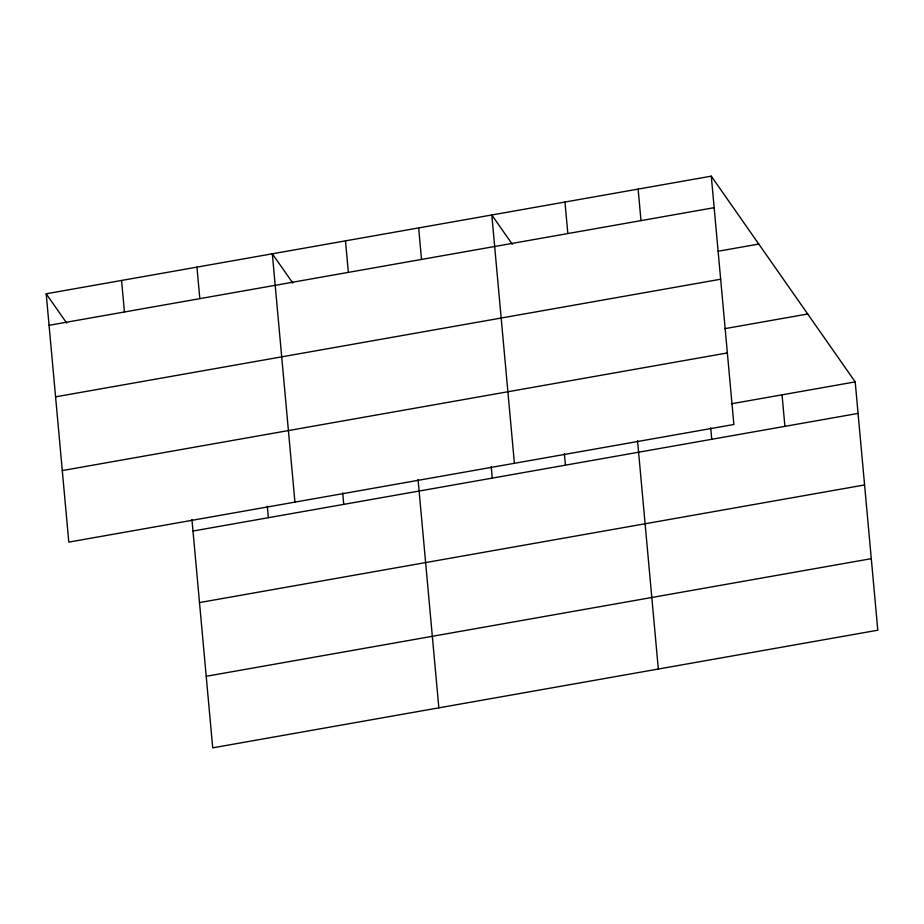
<?xml version="1.0" encoding="UTF-8"?>
<svg xmlns="http://www.w3.org/2000/svg" width="924" height="924" viewBox="0 0 924 924"><rect width="100%" height="100%" fill="white"/><g stroke="black" fill="none" stroke-linecap="round" stroke-linejoin="round"><path stroke-width="1.39" d="M711.284 176.161L733.875 424.486L68.803 542.111L46.2 293.786L711.284 176.161L855.197 381.889L877.8 630.214L212.716 747.839L191.949 519.577M49.064 325.306L714.148 207.681M717.971 251.27L758.777 244.052M55.579 396.846L720.662 279.221M724.705 328.678L807.703 313.998M62.289 470.57L727.373 352.933M731.392 403.788L855.197 381.889M192.989 531.034L858.073 413.409M199.503 602.575L864.575 484.95M206.202 676.299L871.286 558.673M512.277 244.236L491.799 214.98L514.402 463.305M292.804 283.056L272.326 253.788L294.929 502.113M46.2 293.786L66.667 323.053M782.039 394.825L784.915 426.345M710.706 427.824L711.746 439.281M638.126 189.097L640.99 220.617M637.548 440.76L658.327 669.034M564.968 202.033L567.833 233.553M564.391 453.696L565.43 465.165M491.233 466.643L492.273 478.101M418.641 227.916L421.517 259.436M418.075 479.579L438.842 707.853M345.484 240.852L348.36 272.372M342.7 492.908L343.74 504.365M267.325 506.237L268.364 517.706M196.951 267.128L199.815 298.637M121.575 280.457L124.44 311.977"/></g></svg>
